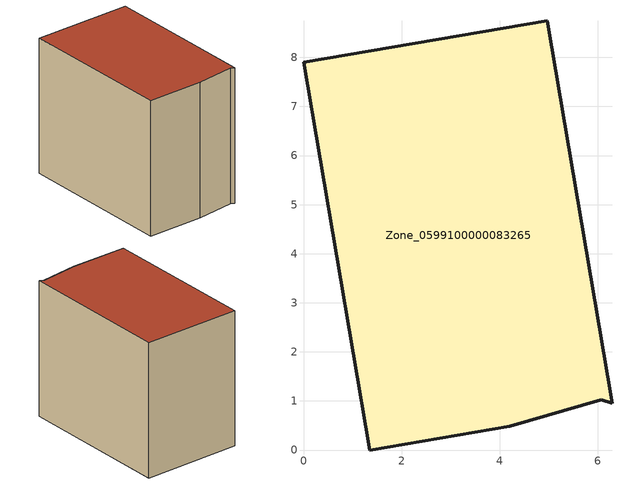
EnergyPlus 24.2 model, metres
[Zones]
Zone_0599100000083265
 floor ground (C_G): 4.97,8.74 6.29,0.95 6.07,1.02 4.2,0.48 1.35,0 0,7.9 z0
 wall outside (C_F): 6.29,0.95 4.97,8.74 0,7.9 1.35,0 4.2,0.48 6.07,1.02 6.29,0.95 z0:6.9
 roof outside (C_R): 4.2,0.48 6.07,1.02 6.29,0.95 4.97,8.74 0,7.9 1.35,0 z6.9
[BUILDING]
Pand.0599100000083265: North Axis=0; Terrain=City; Loads Convergence Tolerance Value=0.04; Temperature Convergence Tolerance Value=0.4; Solar Distribution=FullExterior; Maximum Number of Warmup Days=25; Minimum Number of Warmup Days=1
[Site:Location]
Rotterdam.The.Hague.AP_ZH_NLD Design_Conditions: Latitude=51.96; Longitude=4.45; Time Zone=1; Elevation=-4.5
[SITE:GROUNDTEMPERATURE:BUILDINGSURFACE]
18, 18, 18, 18, 18, 18, 18, 18, 18, 18, 18, 18
[MATERIAL] Thermal Absorptance=0.9; Solar Absorptance=0.7; Visible Absorptance=0.7
Name | Roughness | Thickness | Conductivity | Density | Specific Heat
G.TI.1946 | MediumSmooth | 0.15 | 1 | 540 | 1210
F.TI.1946 | Rough | 0.3 | 0.857143 | 1920 | 840
R.TI.1946 | MediumRough | 0.2 | 0.1 | 1500 | 1000
[CONSTRUCTION]
C_G: G.TI.1946
C_F: F.TI.1946
C_R: R.TI.1946
[ZONE]
Zone_0599100000083265: Type=1; Multiplier=1; Ceiling Height=Autocalculate; Volume=Autocalculate; Floor Area=autocalculate; Part of Total Floor Area=Yes
[ZONEINFILTRATION:DESIGNFLOWRATE]
Infil_Zone_0599100000083265: Zone or ZoneList or Space or SpaceList=Zone_0599100000083265; Schedule=AlwaysOn; Design Flow Rate Calculation Method=Flow/Area; Flow Rate per Floor Area=0.003; Constant Term Coefficient=1; Temperature Term Coefficient=0; Velocity Term Coefficient=0; Velocity Squared Term Coefficient=0
[HVACTEMPLATE:ZONE:IDEALLOADSAIRSYSTEM]
Zone_0599100000083265: Maximum Heating Supply Air Temperature=50; Minimum Cooling Supply Air Temperature=13; Maximum Heating Supply Air Humidity Ratio=0.0156; Minimum Cooling Supply Air Humidity Ratio=0.0077; Heating Limit=NoLimit; Cooling Limit=NoLimit; Dehumidification Control Type=ConstantSensibleHeatRatio; Cooling Sensible Heat Ratio=0.7; Dehumidification Setpoint=60; Humidification Control Type=None; Humidification Setpoint=30; Outdoor Air Method=None; Outdoor Air Flow Rate per Person=0.00944; Outdoor Air Flow Rate per Zone Floor Area=0; Outdoor Air Flow Rate per Zone=0; Demand Controlled Ventilation Type=None; Outdoor Air Economizer Type=NoEconomizer; Heat Recovery Type=None; Sensible Heat Recovery Effectiveness=0.7; Latent Heat Recovery Effectiveness=0.65
[ZONECONTROL:THERMOSTAT]
ThermostatControl_Zone_0599100000083265: Zone or ZoneList=Zone_0599100000083265; Control Type Schedule=DualSetpointControlType; Control 1=Thermostat_Zone_0599100000083265; Temperature Difference Between Cutout And Setpoint=0
[THERMOSTATSETPOINT:DUALSETPOINT]
Thermostat_Zone_0599100000083265: Heating Setpoint Temperature Schedule=HeatingSetpoint_Zone_0599100000083265; Cooling Setpoint Temperature Schedule=CoolingSetpoint_Zone_0599100000083265
[SCHEDULE:COMPACT]
HeatingSetpoint_Zone_0599100000083265: Through: 12/31, For: AllDays, Until: 24:00, 21
CoolingSetpoint_Zone_0599100000083265: Through: 12/31, For: AllDays, Until: 24:00, 24
DualSetpointControlType: Through: 12/31, For: AllDays, Until: 24:00, 4
AlwaysOn: Through: 12/31, For: AllDays, Until: 24:00, 1
